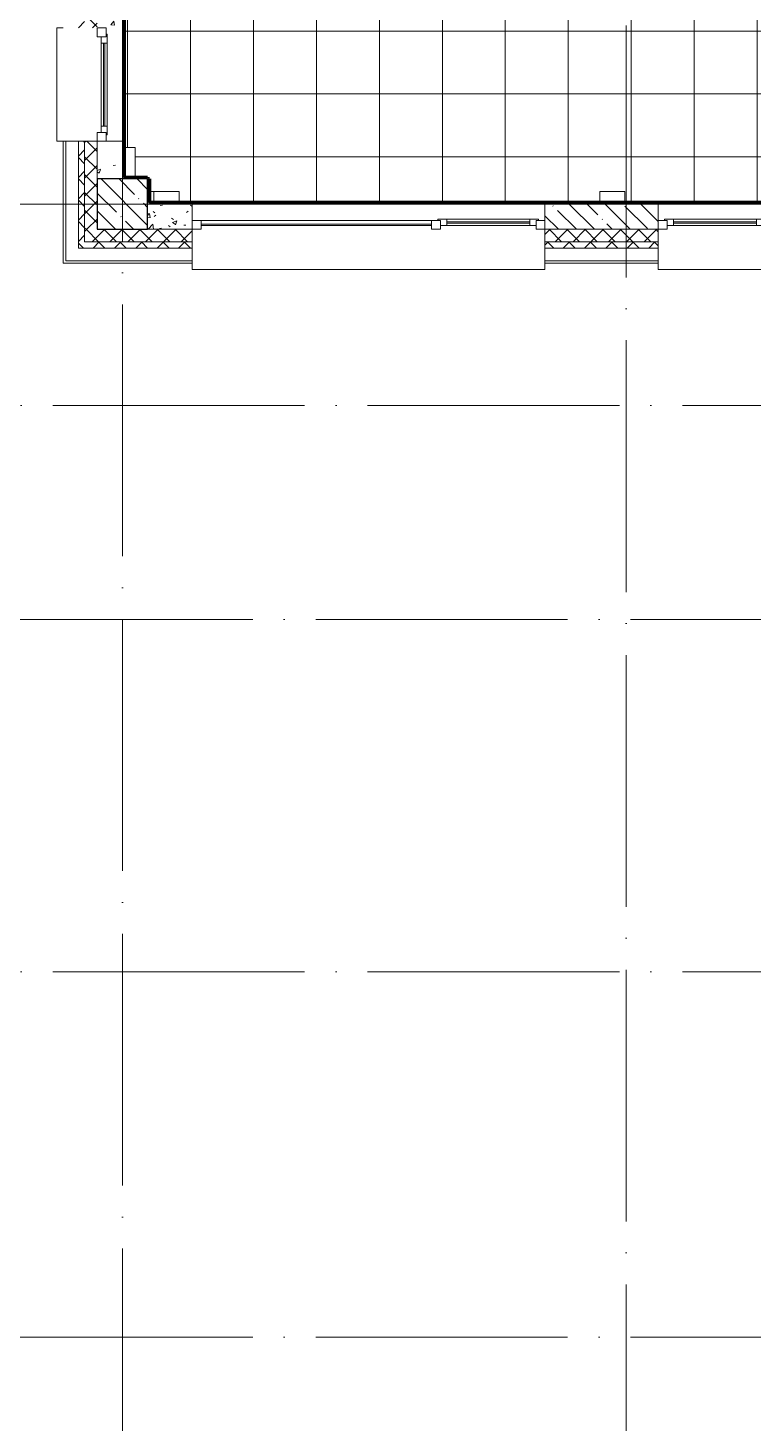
# Model space of a CAD drawing. Header units: millimetres. Extents: x 97 to 215964, y -4577 to 60645.
# Drawn here: x 162947 to 168706, y 9541 to 20625 of the extents above; entities that cross this region are included whole.
import ezdxf

# ---------------------------------------------------------------- set-up
doc = ezdxf.new("R2010")
doc.units = ezdxf.units.MM
doc.linetypes.add('ADSK_Линия сетки', pattern=[2500, 2000, -250, 0, -250])
for name, color, linetype, lineweight in [('A-FLOR-____-OTLN', 192, 'Continuous', 9), ('A-FLOR-____-PATT', 8, 'Continuous', 9), ('A-GLAZ-____-MCUT', 151, 'Continuous', 9), ('A-GLAZ-____-OTLN', 151, 'Continuous', 9), ('A-WALL-____-MCUT', 113, 'Continuous', 9), ('A-WALL-____-PATT', 111, 'Continuous', 9), ('A-WALL-FNSH-MCUT', 113, 'Continuous', 9), ('I-WALL-____-OTLN', 2, 'Continuous', 9), ('S-COLS-____-MCUT', 52, 'Continuous', 9), ('S-COLS-____-OTLN', 52, 'Continuous', 9), ('S-GRID-____-OTLN', 1, 'Continuous', 9)]:
    doc.layers.add(name, color=color, linetype=linetype, lineweight=lineweight)
pattern_1 = [(135, (0, 0), (-84.85281, -84.85281), []), (225, (0, 0), (84.85281, -84.85281), [])]
pattern_2 = [(45, (0, 0), (-70.71068, 70.71068), []), (135, (0, 0), (-70.71068, -70.71068), [])]
pattern_3 = [(135, (0, 0), (-142.5612, -142.5612), []), (135, (142.56, 0), (-142.5612, -142.5612), [252.016, -50.403, 3.353, -47.05])]
pattern_4 = [(50, (0, 0), (364.3679, -31.8783), [38.1, -419.1]), (355, (0, 0), (-70.4859, 382.1133), [30.48, -335.28]), (100.451, (30.36, -2.66), (293.885, 350.2334), [32.38, -356.18]), (46.184, (0, 101.6), (542.1585, -84.0858), [57.15, -628.65]), (96.636, (45.2, 94.6), (474.805, 494.8554), [48.57, -534.27]), (351.184, (0, 101.6), (474.8102, 494.85), [45.72, -502.92]), (21, (50.8, 76.2), (303.2285, -204.5305), [38.1, -419.1]), (326, (50.8, 76.2), (123.6039, 368.376), [30.48, -335.28]), (71.451, (76.07, 59.16), (426.8341, 163.8427), [32.38, -356.18]), (37.5, (0, 0), (6.17665, 169.11015), [16.764, -314.452, 16.764, -323.596, -336.55]), (37.5, (0, 0), (6.17665, 169.11015), [-671.576, 16.764, -319.786]), (7.5, (0, 0), (133.63888, 200.3615), [16.764, -177.292, 16.764, -306.832, -128.27]), (7.5, (0, 0), (133.63888, 200.3615), [-517.652, 16.764, -111.506]), (327.5, (-113.28, 0), (271.18182, -11.45836), [16.764, -110.236, 16.764, -379.476, -525.78]), (327.5, (-113.28, 0), (271.18182, -11.45836), [-523.24, 16.764, -509.016]), (317.5, (-164.08, 0), (296.2585, 50.85285), [16.764, -148.336, 16.764, -246.38, -373.38]), (317.5, (-164.08, 0), (296.2585, 50.85285), [-428.244, 16.764, -356.616])]

# ---------------------------------------------------------------- blocks, each defined once
blk = doc.blocks.new('Окно_СКБ_2Ст1 - Окно_СКБ_2Ст_2800_ОК11Л-29018704-О_АИ_ПП_8_400_Целиком')
at = {"layer": 'A-GLAZ-____-MCUT', "color": 90}
for p, q in [((-1400, -195), (-1400, -125)), ((-1400, -125), (-1330, -125)), ((-1330, -195), (-1400, -195)), ((-1330, -195), (-1350, -195)), ((-1350, -195), (-1350, -205)), ((-1350, -205), (-550, -205)), ((-550, -205), (-1350, -205)), ((-1330, -125), (-1330, -195)), ((-570, -155), (-1330, -155)), ((-1330, -155), (-1330, -195)), ((-1280, -205), (-1280, -155)), ((-620, -205), (-620, -155)), ((-570, -195), (-570, -125)), ((-570, -125), (-500, -125)), ((-570, -195), (-570, -155)), ((-500, -195), (-570, -195)), ((-550, -195), (-570, -195)), ((-550, -205), (-550, -195)), ((-500, -125), (-500, -195)), ((1330, -195), (1330, -125)), ((1330, -125), (1400, -125)), ((1400, -195), (1330, -195)), ((1400, -125), (1400, -195))]:
    blk.add_line(p, q, dxfattribs=at)
at = {"layer": 'A-GLAZ-____-MCUT', "color": 10, "lineweight": 5}
for p, q in [((-1280, -175), (-620, -175)), ((-620, -185), (-1280, -185)), ((1330, -155), (-500, -155)), ((1330, -165), (-500, -165))]:
    blk.add_line(p, q, dxfattribs=at)
at = {"layer": 'A-GLAZ-____-OTLN', "color": 10, "lineweight": 5}
for p, q in [((-1400, -195), (-1350, -195)), ((-550, -195), (1400, -195))]:
    blk.add_line(p, q, dxfattribs=at)
blk = doc.blocks.new('Окно_СКБ_1Ст1 - 120_Окно_СКБ_1Ст_900_ОК3л-29018696-О_АИ_ПП_8_400_Целиком')
at = {"layer": 'A-GLAZ-____-MCUT', "color": 90}
for p, q in [((-450, -195), (-450, -125)), ((-450, -125), (-380, -125)), ((-380, -195), (-450, -195)), ((-380, -195), (-400, -195)), ((-400, -195), (-400, -205)), ((-400, -205), (400, -205)), ((400, -205), (-400, -205)), ((-380, -125), (-380, -195)), ((380, -155), (-380, -155)), ((-380, -155), (-380, -195)), ((-330, -205), (-330, -155)), ((330, -205), (330, -155)), ((380, -195), (380, -125)), ((380, -125), (450, -125)), ((380, -195), (380, -155)), ((450, -195), (380, -195)), ((400, -195), (380, -195)), ((400, -205), (400, -195)), ((450, -125), (450, -195))]:
    blk.add_line(p, q, dxfattribs=at)
at = {"layer": 'A-GLAZ-____-MCUT', "color": 10, "lineweight": 5}
for p, q in [((-330, -175), (330, -175)), ((330, -185), (-330, -185))]:
    blk.add_line(p, q, dxfattribs=at)
at = {"layer": 'A-GLAZ-____-OTLN', "color": 10, "lineweight": 5}
for p, q in [((-450, -195), (-400, -195)), ((400, -195), (450, -195))]:
    blk.add_line(p, q, dxfattribs=at)
blk = doc.blocks.new('WNW_Отлив1 - Отлив_металлический 2-28596055-О_АИ_ПП_8_400_Целиком')
at = {"layer": 'A-GLAZ-____-OTLN', "color": 10, "lineweight": 5}
for p, q in [((450, 320), (-450, 320)), ((-450, 320), (-450, 270)), ((450, 270), (450, 320))]:
    blk.add_line(p, q, dxfattribs=at)
blk = doc.blocks.new('WNW_Отлив1 - Отлив_металлический 2-28596384-О_АИ_ПП_8_400_Целиком')
at = {"layer": 'A-GLAZ-____-OTLN', "color": 10, "lineweight": 5}
for p, q in [((1400, 320), (-1400, 320)), ((-1400, 320), (-1400, 270)), ((1400, 270), (1400, 320))]:
    blk.add_line(p, q, dxfattribs=at)
blk = doc.blocks.new('BSC_Колонна _Прямоугольная - 400x400-V114-О_АИ_ПП_8_400_Целиком')
at = {"layer": 'S-COLS-____-OTLN', "lineweight": 5}
h = blk.add_hatch(dxfattribs=at)
h.set_pattern_fill('FP_125', color=256, style=0, pattern_type=2)
h.set_pattern_definition([(135, (-104900, -19225), (-142.56192, -142.56192), []), (135, (-104757.44, -19225), (-142.56192, -142.56192), [252.016, -50.403, 3.353, -47.05])])
h.paths.add_polyline_path([(200, -200), (200, 200), (-200, 200), (-200, -200)])
at = {"layer": 'S-COLS-____-MCUT', "color": 130, "lineweight": 25}
for p, q in [((200, 200), (-200, 200)), ((-200, 200), (-200, -200)), ((200, -200), (200, 200)), ((-200, -200), (200, -200))]:
    blk.add_line(p, q, dxfattribs=at)
blk = doc.blocks.new('0083_СОШ675_АР_R22_rvt-1-О_АИ_ПП_8_400_Целиком')
at = {"layer": 'A-WALL-____-PATT', "lineweight": 5}
h = blk.add_hatch(dxfattribs=at)
h.set_pattern_fill('FP_16', color=10, style=0, pattern_type=2)
h.set_pattern_definition(pattern_2)
h.paths.add_polyline_path([(104700, 19025), (104700, 19725), (104600, 19725), (104600, 19025)])
h.paths.add_polyline_path([(104600, 20625), (104700, 20625), (104700, 21525), (104600, 21525), (104600, 20643)])
h.paths.add_polyline_path([(104700, 22425), (104700, 26225), (104600, 26125), (104600, 22425)])
h = blk.add_hatch(dxfattribs=at)
h.set_pattern_fill('FP_9', color=10, style=0, pattern_type=2)
h.set_pattern_definition(pattern_1)
h.paths.add_polyline_path([(104600, 18925), (104600, 19725), (104550, 19725), (104550, 18925)])
h.paths.add_polyline_path([(104600, 20625), (104600, 21525), (104550, 21525), (104550, 20625)])
h.paths.add_polyline_path([(104600, 22425), (104600, 26125), (104550, 26075), (104550, 22425)])
h = blk.add_hatch(dxfattribs=at)
h.set_pattern_fill('FP_69', color=10, style=0, pattern_type=2)
h.set_pattern_definition(pattern_4)
h.paths.add_polyline_path([(104700, 19425), (104900, 19425), (104900, 19725), (104700, 19725), (104700, 19666)])
h.paths.add_polyline_path([(104700, 20625), (104900, 20625), (104900, 21525), (104700, 21525), (104700, 20643)])
h.paths.add_polyline_path([(104700, 22825), (104900, 22825), (104900, 23125), (104700, 23125)])
h = blk.add_hatch(dxfattribs=at)
h.set_pattern_fill('FP_69', color=10, style=0, pattern_type=2)
h.set_pattern_definition(pattern_4)
h.paths.add_polyline_path([(105100, 19025), (105455, 19025), (105455, 19225), (105100, 19225), (105100, 19177)])
h = blk.add_hatch(dxfattribs=at)
h.set_pattern_fill('FP_8', color=10, style=0, pattern_type=2)
h.set_pattern_definition(pattern_3)
h.paths.add_polyline_path([(109155, 19025), (109155, 19225), (108255, 19225), (108255, 19025), (108903, 19025)])
h = blk.add_hatch(dxfattribs=at)
h.set_pattern_fill('FP_8', color=10, style=0, pattern_type=2)
h.set_pattern_definition(pattern_3)
h.paths.add_polyline_path([(109155, 19025), (109155, 19225), (108255, 19225), (108255, 19025), (108903, 19025)])
h = blk.add_hatch(dxfattribs=at)
h.set_pattern_fill('FP_16', color=10, style=0, pattern_type=2)
h.set_pattern_definition(pattern_2)
h.paths.add_polyline_path([(113305, 18925), (113750, 18925), (113750, 19021), (113580, 19021), (113580, 19025), (111955, 19025), (111955, 18925), (112676, 18925)])
h.paths.add_polyline_path([(110161, 18925), (111055, 18925), (111055, 19025), (110055, 19025), (110055, 18925)])
h.paths.add_polyline_path([(108903, 18925), (109155, 18925), (109155, 19025), (108255, 19025), (108255, 18925)])
h.paths.add_polyline_path([(105455, 18925), (105455, 19025), (104600, 19025), (104600, 18925), (105130, 18925)])
h = blk.add_hatch(dxfattribs=at)
h.set_pattern_fill('FP_9', color=10, style=0, pattern_type=2)
h.set_pattern_definition(pattern_1)
h.paths.add_polyline_path([(113619, 18875), (113700, 18875), (113700, 18925), (111955, 18925), (111955, 18875), (113600, 18875)])
h.paths.add_polyline_path([(111055, 18875), (111055, 18925), (110055, 18925), (110055, 18875), (110161, 18875)])
h.paths.add_polyline_path([(108255, 18875), (109155, 18875), (109155, 18925), (108255, 18925)])
h.paths.add_polyline_path([(105130, 18875), (105455, 18875), (105455, 18925), (104550, 18925), (104550, 18875)])
at = {"layer": 'A-FLOR-____-OTLN', "color": 90}
blk.add_line((105150, 19240), (105150, 19325), dxfattribs=at)
at = {"layer": 'A-WALL-____-MCUT', "color": 90}
for p, q in [((104550, 19725), (104450, 19725)), ((104700, 19725), (104600, 19725)), ((105455, 18925), (105455, 19025)), ((109155, 19025), (108255, 19025)), ((108255, 19025), (108255, 18925)), ((109155, 18925), (109155, 19025)), ((105455, 18775), (105455, 18875)), ((108255, 18875), (108255, 18775)), ((109155, 18775), (109155, 18875))]:
    blk.add_line(p, q, dxfattribs=at)
at = {"layer": 'A-WALL-____-MCUT', "color": 10, "lineweight": 5}
for p, q in [((104450, 19725), (104450, 19025)), ((104450, 18875), (104450, 19025)), ((104450, 18775), (104450, 18875)), ((104450, 18775), (105455, 18775)), ((108255, 18775), (109155, 18775))]:
    blk.add_line(p, q, dxfattribs=at)
at = {"layer": 'A-WALL-____-MCUT', "color": 50, "lineweight": 13}
for p, q in [((104600, 19725), (104550, 19725)), ((104550, 19725), (104550, 19025)), ((104600, 19725), (104600, 19025)), ((104700, 19425), (104700, 19725)), ((104900, 19725), (104700, 19725)), ((104700, 19725), (104700, 19425)), ((104900, 19425), (104900, 19725)), ((105455, 19225), (105100, 19225)), ((105455, 19025), (105455, 19225)), ((109155, 19225), (108255, 19225)), ((108255, 19225), (108255, 19025)), ((109155, 19225), (108255, 19225)), ((108255, 19225), (108255, 19025)), ((109155, 19025), (109155, 19225)), ((109155, 19025), (109155, 19225)), ((104550, 18925), (104550, 19025)), ((104600, 18925), (104600, 19025)), ((105455, 19025), (105100, 19025)), ((105100, 19025), (105455, 19025)), ((108255, 19025), (109155, 19025)), ((108255, 19025), (109155, 19025)), ((104550, 18875), (104550, 18925)), ((104550, 18875), (105455, 18875)), ((104600, 18925), (105455, 18925)), ((105455, 18875), (105455, 18925)), ((108255, 18925), (108255, 18875)), ((108255, 18925), (109155, 18925)), ((108255, 18875), (109155, 18875)), ((109155, 18875), (109155, 18925))]:
    blk.add_line(p, q, dxfattribs=at)
at = {"layer": 'A-WALL-FNSH-MCUT', "color": 90}
for p, q in [((104450, 19725), (104430, 19725)), ((104430, 19725), (104430, 19025)), ((104430, 19025), (104430, 18925)), ((104430, 18925), (104430, 18875)), ((104430, 18875), (104430, 18775)), ((104430, 18775), (104430, 18755)), ((104430, 18755), (105455, 18755)), ((105455, 18755), (105455, 18775)), ((108255, 18775), (108255, 18755)), ((108255, 18755), (109155, 18755)), ((109155, 18755), (109155, 18775))]:
    blk.add_line(p, q, dxfattribs=at)
at = {"layer": 'I-WALL-____-OTLN', "color": 90}
for p, q in [((104900, 20625), (104900, 19725)), ((105455, 19225), (108255, 19225)), ((109155, 19225), (110055, 19225))]:
    blk.add_line(p, q, dxfattribs=at)
at = {"layer": 'A-GLAZ-____-OTLN', "color": 90, "lineweight": 9}
for name, p, rotation in [('WNW_Отлив1 - Отлив_металлический 2-28596055-О_АИ_ПП_8_400_Целиком', (104700, 20175), 89.99999999999986), ('Окно_СКБ_1Ст1 - 120_Окно_СКБ_1Ст_900_ОК3л-29018696-О_АИ_ПП_8_400_Целиком', (104575, 20175), 89.99999999999986), ('Окно_СКБ_2Ст1 - Окно_СКБ_2Ст_2800_ОК11Л-29018704-О_АИ_ПП_8_400_Целиком', (106855, 18900), 180), ('Окно_СКБ_1Ст1 - 120_Окно_СКБ_1Ст_900_ОК3л-29018696-О_АИ_ПП_8_400_Целиком', (109605, 18900), 180), ('WNW_Отлив1 - Отлив_металлический 2-28596384-О_АИ_ПП_8_400_Целиком', (106855, 19025), 180), ('WNW_Отлив1 - Отлив_металлический 2-28596055-О_АИ_ПП_8_400_Целиком', (109605, 19025), 180)]:
    blk.add_blockref(name, p, dxfattribs=dict(at, rotation=rotation))
at = {"layer": 'S-COLS-____-OTLN', "color": 90, "lineweight": 9}
blk.add_blockref('BSC_Колонна _Прямоугольная - 400x400-V114-О_АИ_ПП_8_400_Целиком', (104900, 19225), dxfattribs=at)

msp = doc.modelspace()

# ---------------------------------------------------------------- hatches: boundary and pattern name
at = {"layer": 'A-FLOR-____-PATT'}
h = msp.add_hatch(dxfattribs=at)
h.set_pattern_fill('FP_187', color=256, style=0, pattern_type=2)
h.set_pattern_definition([(270, (170737.87, 23100), (500, 3e-14), []), (0, (170737.87, 23100), (0, 500), [])])
h.paths.add_polyline_path([(173062.865903, 10240), (176487.843981, 10240), (176487.843981, 10325), (176687.843981, 10325), (176687.843981, 10240), (177977.865903, 10240), (177977.865903, 28110.000398), (177742.887824, 28110.000398), (177742.887824, 28104.774763), (177647.887824, 28104.774763), (177646.866838, 27970.262925), (177641.878414, 27922.801241), (177624.112825, 27868.124379), (177595.367497, 27818.336012), (177556.898741, 27775.612129), (177510.387824, 27741.81997), (177457.867497, 27718.436414), (177401.633151, 27706.483435), (177344.142497, 27706.483435), (177287.908151, 27718.436414), (177232.602619, 27743.84354), (177188.876907, 27775.612129), (177150.408151, 27818.336012), (177121.662823, 27868.124379), (177103.897234, 27922.801241), (177097.887824, 27979.976956), (177097.887824, 28104.774763), (177002.887824, 28104.774763), (177002.887824, 28110.000398), (175813.550255, 28110.000398), (175813.550255, 27604.999414), (175808.550255, 27604.999414), (175808.550255, 27594.999414), (175798.550255, 27594.999414), (175798.550255, 27589.999414), (173062.88841, 27589.271263), (173062.88841, 26634.999414), (173057.88841, 26634.999414), (173057.88841, 26624.999414), (173047.88841, 26624.999414), (173046.993146, 26578), (172976.88841, 26578), (172976.38841, 26573), (172955.88841, 26573), (172955.88841, 26619.999414), (172927.88841, 26619.999414), (172927.88841, 26624.999414), (172917.88841, 26624.999414), (172917.88841, 26634.999414), (172912.88841, 26634.999414), (172912.88841, 27589.999414), (172647.843981, 27589.999414), (172647.865903, 22840), (173047.865903, 22840), (173047.865903, 22835), (173057.865903, 22835), (173057.865903, 22825), (173062.865903, 22825), (173062.865903, 22424.999414), (173057.865903, 22424.084638), (173057.865903, 22414.999414), (173047.865903, 22414.999414), (173047.843981, 22409.999414), (172647.843981, 22409.999414), (172647.865903, 19439.999414), (173047.865903, 19439.999414), (173047.865903, 19434.999414), (173057.865903, 19434.999414), (173057.865903, 19424.999414), (173062.865903, 19424.999414), (173062.865903, 19024.999414), (174647.866489, 19024.999414), (174647.866489, 15725), (173057.865903, 15724.999414), (173057.865903, 15714.999414), (173047.865903, 15714.999414), (173047.865903, 15709.999414), (172862.865903, 15709.999414), (172862.865903, 10439.999414), (173047.865903, 10439.999414), (173047.865903, 10434.999414), (173057.865903, 10434.999414), (173057.865903, 10424.999414), (173062.865903, 10424.562733), (173062.865903, 10383.707685)])
h.paths.add_polyline_path([(170752.887824, 19240), (172182.887824, 19240), (172182.887824, 19424.999414), (172187.887824, 19425), (172187.887824, 19434.999414), (172197.887824, 19434.999414), (172197.887824, 19439.999414), (172597.865903, 19439.999414), (172597.865903, 22110), (171797.887824, 22110), (171797.887824, 22115), (171787.887824, 22115), (171787.887824, 22125), (171782.887824, 22125), (171782.887824, 22825), (171787.887824, 22825), (171787.887824, 22835), (171797.887824, 22835), (171797.887824, 22840), (172597.865903, 22840), (172597.865903, 27589.999414), (171777.888117, 27589.999414), (171777.888117, 27594.999414), (171767.888117, 27594.999414), (171767.888117, 27604.999414), (171762.888117, 27605.197652), (171762.888117, 28245), (171767.888117, 28245.354551), (171767.888117, 28255), (171777.888117, 28255), (171777.888117, 28260), (172182.887824, 28260), (172182.887824, 29145.04675), (172397.865903, 29145.04675), (172397.865903, 30245.04675), (172182.887824, 30245.04675), (172182.887824, 31979.999414), (171797.887824, 31979.999414), (171797.887824, 31984.999414), (171787.887824, 31984.999414), (171787.887824, 31994.999414), (171782.887824, 31995.625082), (171782.887824, 32425), (171787.887824, 32425), (171787.887824, 32435), (171797.887824, 32435), (171798.313666, 32440), (172182.887824, 32440), (172182.887824, 35760), (171897.88841, 35760), (171897.866489, 35974.999936), (169797.88841, 35975), (169797.88841, 35760), (163912.887824, 35760), (163912.887824, 35575), (163907.887824, 35575), (163907.887824, 35565), (163897.887824, 35565), (163897.887824, 35560), (163712.88841, 35560), (163712.88841, 34914.967838), (163497.866489, 34914.967838), (163497.88841, 33274.967838), (163712.88841, 33274.967838), (163712.88841, 32740), (163897.887824, 32740), (163897.887824, 32735), (163907.887824, 32735), (163907.887824, 32725), (163912.887824, 32725), (163912.887824, 32325), (163907.887824, 32324.581362), (163907.887824, 32315), (163897.887824, 32315), (163897.076431, 32310), (163712.887824, 32310), (163712.887824, 28540), (163897.887824, 28540), (163897.887824, 28535), (163907.887824, 28535), (163907.887824, 28525), (163912.887824, 28524.466226), (163912.887824, 28125), (163907.887824, 28125), (163907.887824, 28115), (163897.887824, 28115), (163897.887824, 28110), (163712.88841, 28110), (163712.88841, 27310.030419), (164317.88841, 27310.030419), (164317.88841, 27305.030419), (164327.88841, 27305.030419), (164327.88841, 27295.030419), (164332.88841, 27295.030419), (164332.88841, 26105.059667), (164327.88841, 26105.059667), (164327.88841, 26095.059667), (164317.88841, 26095.059667), (164317.88841, 26090.059667), (163712.887824, 26090.059667), (163712.887824, 23125), (163798.41992, 23125), (163798.41992, 22840), (163897.887824, 22840), (163897.887824, 22835), (163907.887824, 22835), (163907.887824, 22825), (163912.887824, 22825), (163912.887824, 22425), (163907.887824, 22425), (163907.887824, 22415), (163897.887824, 22415), (163897.320448, 22410), (163712.88841, 22410), (163712.88841, 19675), (163797.865903, 19675), (163797.865903, 19440), (163897.887824, 19440), (163897.88841, 19435), (163907.88841, 19435), (163907.88841, 19425), (163912.88841, 19425), (163912.88841, 19325.000586), (164147.866489, 19325.000586), (164147.866489, 19240), (167488.354755, 19240), (167488.354755, 19325.000586), (167688.354755, 19325.000586), (167688.354755, 19240), (169852.887824, 19240)])
h.paths.add_polyline_path([(173043.38841, 24133), (172955.88841, 24133), (172955.88841, 24195), (172976.88841, 24195), (172976.88841, 24190), (173047.88841, 24190), (173047.88841, 24133)])
h.paths.add_polyline_path([(173043.38841, 24202), (172960.38841, 24202), (172960.38841, 24213), (173043.38841, 24213)])
h.paths.add_polyline_path([(172976.38841, 24220), (172960.38841, 24220), (172960.38841, 24720), (173043.38841, 24720), (173043.38841, 24220), (172976.88841, 24220)])
h.paths.add_polyline_path([(172955.88841, 25329), (172955.88841, 25419), (173047.88841, 25419), (173047.88841, 25359), (173044.959478, 25351.928932), (173037.88841, 25349), (173021.349949, 25349), (173021.349949, 25369), (173008.88841, 25369), (173008.88841, 25349), (172960.38841, 25349), (172960.38841, 25329)])
h.paths.add_polyline_path([(172960.38841, 26048), (172960.38841, 26548), (173043.38841, 26548), (173043.38841, 26048), (172976.38841, 26048)])
h.paths.add_polyline_path([(172976.88841, 26555), (172960.38841, 26555), (172960.38841, 26566), (173043.38841, 26566), (173043.38841, 26555), (173027.38841, 26555)])
h.paths.add_polyline_path([(177365.816756, 27933.146829), (177363.954398, 27937.029115), (177365.283479, 27934.976956)])
h.paths.add_polyline_path([(177372.887824, 27924.976956), (177378.064205, 27925.65844), (177382.887824, 27927.656448), (177387.02996, 27930.83482), (177390.208332, 27934.976956), (177392.613718, 27942.894917), (177392.887824, 27944.976956), (177391.018753, 27953.020427), (177390.208332, 27954.976956), (177385.891606, 27959.992581), (177382.887824, 27962.297464), (177382.547082, 27942.029115), (177380.818552, 27937.029115), (177379.958892, 27933.146829), (177375.476014, 27930.646829), (177370.299634, 27930.646829), (177365.816756, 27933.146829), (177362.887824, 27950.866753), (177362.887824, 27962.297464), (177358.745688, 27959.119092), (177355.567316, 27954.976956), (177353.569307, 27950.153337), (177353.16193, 27942.894917), (177353.972271, 27938.827736), (177355.567316, 27934.976956), (177358.745688, 27930.83482), (177362.887824, 27927.656448), (177367.711443, 27925.65844)])
at = {"layer": 'A-WALL-____-PATT'}
h = msp.add_hatch(color=7, dxfattribs=at)
h.paths.add_polyline_path([(163697.88841, 19435), (163707.88841, 19435), (163707.88841, 19725), (163697.88841, 19725), (163697.88841, 19665.500728)])
h.paths.add_polyline_path([(163707.88841, 20625), (163707.88841, 21525), (163697.88841, 21525), (163697.88841, 20625)])
for points in [[(163697.88841, 19425), (163897.887824, 19425.000031), (163897.887824, 19435), (163697.88841, 19435)], [(163897.88841, 19235), (163907.88841, 19235), (163907.88841, 19435), (163897.88841, 19435), (163897.88841, 19425)]]:
    msp.add_hatch(color=7, dxfattribs=at).paths.add_polyline_path(points)
h = msp.add_hatch(color=7, dxfattribs=at)
h.paths.add_polyline_path([(172102.923647, 19225), (172187.887824, 19225), (172187.887824, 19235), (170752.887824, 19235), (170752.887824, 19225), (171474.043715, 19225)])
h.paths.add_polyline_path([(169852.887824, 19225), (169852.887824, 19235), (168852.887824, 19235), (168852.887824, 19225), (168958.523984, 19225)])
h.paths.add_polyline_path([(167700.764118, 19225), (167952.887824, 19225), (167952.887824, 19235), (167052.887824, 19235), (167052.887824, 19225)])
h.paths.add_polyline_path([(164252.887824, 19225), (164252.887824, 19235), (163897.88841, 19235), (163897.88841, 19225), (163927.484522, 19225)])

# ---------------------------------------------------------------- linework, layer by layer
at = {"layer": 'A-FLOR-____-OTLN'}
for p, q in [((163712.88841, 19675), (163797.865903, 19675)), ((163797.865903, 19675), (163797.865903, 19440)), ((163912.88841, 19325.000586), (164147.866489, 19325.000586)), ((164147.866489, 19325.000586), (164147.866489, 19239.857933)), ((167488.354755, 19240), (167488.354755, 19325.000586)), ((167488.354755, 19325.000586), (167688.354755, 19325.000586)), ((167688.354755, 19325.000586), (167688.354755, 19240))]:
    msp.add_line(p, q, dxfattribs=at)
at = {"layer": 'A-WALL-____-MCUT', "color": 7}
for p, q in [((163707.88841, 19725), (163697.88841, 19725)), ((163697.88841, 19725), (163697.88841, 19425)), ((163707.88841, 19435), (163707.88841, 19725)), ((163907.88841, 19435), (163707.88841, 19435)), ((163907.88841, 19235), (163907.88841, 19435)), ((163897.88841, 19225), (164252.887824, 19225)), ((164252.887824, 19235), (163907.88841, 19235)), ((164252.887824, 19225), (164252.887824, 19235)), ((167952.887824, 19235), (167052.887824, 19235)), ((167052.887824, 19235), (167052.887824, 19225)), ((167052.887824, 19225), (167952.887824, 19225)), ((167952.887824, 19225), (167952.887824, 19235))]:
    msp.add_line(p, q, dxfattribs=at)
at = {"layer": 'I-WALL-____-OTLN', "color": 5, "lineweight": 90}
for p, q in [((163712.88841, 22410), (163712.88841, 19440)), ((163712.88841, 19440), (163897.88841, 19440)), ((163897.88841, 19435), (163897.88841, 19440)), ((163912.88841, 19425), (163907.88841, 19425)), ((163912.88841, 19425), (163912.88841, 19240)), ((163912.88841, 19240), (172182.887824, 19240))]:
    msp.add_line(p, q, dxfattribs=at)
at = {"layer": 'I-WALL-____-OTLN'}
for p, q in [((163697.88841, 19725), (163697.88841, 20625)), ((163707.88841, 20625), (163707.88841, 19725)), ((164252.887824, 19235), (167052.887824, 19235)), ((167052.887824, 19225), (164252.887824, 19225)), ((167952.887824, 19235), (168852.887824, 19235)), ((168852.887824, 19225), (167952.887824, 19225))]:
    msp.add_line(p, q, dxfattribs=at)
at = {"layer": 'S-GRID-____-OTLN', "linetype": 'ADSK_Линия сетки'}
for p, q in [((163697.88841, -3572.657751), (163697.88841, 60644.999414)), ((167697.888672, 60644.999414), (167697.888672, -3572.657751)), ((55228.336609, 19225.000586), (215146.441901, 19225.000586)), ((215146.441901, 17625.060253), (158117.887824, 17625.060253)), ((55228.336609, 15925.000586), (215146.441901, 15925.000586)), ((215146.441901, 13125.11992), (158117.887824, 13125.11992)), ((55228.336609, 10225.000586), (215146.441901, 10225.000586))]:
    msp.add_line(p, q, dxfattribs=at)

# ---------------------------------------------------------------- block references
at = {"color": 250, "lineweight": 5}
msp.add_blockref('0083_СОШ675_АР_R22_rvt-1-О_АИ_ПП_8_400_Целиком', (58797.887824, 0), dxfattribs=at)

doc.saveas('drawing.dxf')
